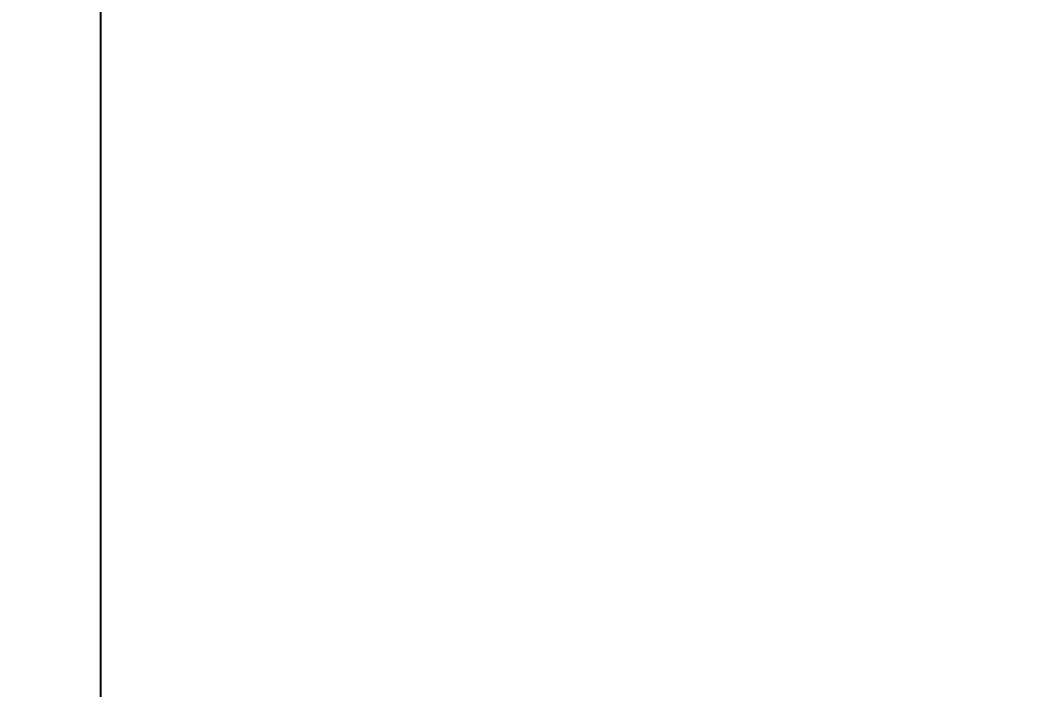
# Model space of a CAD drawing. Header units: millimetres. Extents: x 6110 to 6704, y -2661 to -1821.
# Drawn here: x 6454.29 to 6477.58, y -2052.72 to -2037.1 of the extents above; entities that cross this region are included whole.
import ezdxf

# ---------------------------------------------------------------- set-up
doc = ezdxf.new("R2010")
doc.units = ezdxf.units.MM
doc.header["$LTSCALE"] = 0.1
doc.layers.add('DIM', color=3, linetype='Continuous', lineweight=9)
doc.styles.get("Standard").update_dxf_attribs({"font": 'arial.ttf'})
doc.dimstyles.new('ISO-25', dxfattribs={"dimtxt": 2.5, "dimasz": 2.5, "dimexe": 1.25, "dimexo": 0.625, "dimtad": 1, "dimlfac": 5, "dimtxsty": 'Standard', "dimcen": 2.5, "dimadec": 0, "dimazin": 0, "dimtfac": 1, "dimtmove": 0, "dimatfit": 3, "dimfxl": 0, "dimarcsym": 0})

# ---------------------------------------------------------------- blocks, each defined once
blk = doc.blocks.new('*D94')
at = {"layer": 'Defpoints', "color": 0}
for p in [(6619.617, -1993.26), (6619.617, -2013.844), (6456.182, -2064.09)]:
    blk.add_point(p, dxfattribs=at)
at = {"layer": 'DIM', "color": 0, "lineweight": -2}
for p, q in [((6456.182, -2063.465), (6456.182, -1992.01)), ((6619.617, -2013.219), (6619.617, -1992.01)), ((6461.182, -1993.26), (6614.617, -1993.26))]:
    blk.add_line(p, q, dxfattribs=at)
at = {"layer": 'DIM', "color": 0}
for points in [[(6461.182, -1992.427), (6461.182, -1994.093), (6456.182, -1993.26)], [(6614.617, -1992.427), (6614.617, -1994.093), (6619.617, -1993.26)]]:
    blk.add_solid(points, dxfattribs=at)
at = {"layer": 'DIM', "color": 0, "insert": (6537.9, -1989.63), "char_height": 5, "attachment_point": 5}
blk.add_mtext('653,7', dxfattribs=at)

msp = doc.modelspace()

# ---------------------------------------------------------------- hatches: boundary and pattern name
at = {"layer": 'DIM'}
h = msp.add_hatch(dxfattribs=at)
h.set_pattern_fill('ANSI31', color=2)
edge = h.paths.add_edge_path()
edge.add_line((6619.617, -2595.98), (6619.617, -1962.206))
edge.add_line((6634.617, -1966.11), (6619.617, -1966.11))
edge.add_line((6634.617, -2610.98), (6634.617, -1966.11))
edge.add_line((6634.617, -2610.98), (6184.457, -2610.98))
edge.add_line((6619.617, -2595.98), (6184.457, -2595.98))
edge.add_line((6184.457, -2610.98), (6184.457, -2595.98))

# ---------------------------------------------------------------- dimensions: what is measured, and where the dimension line sits
dim = msp.add_linear_dim(base=(6619.617, -1993.26), p1=(6456.182, -2064.09), p2=(6619.617, -2013.844), dimstyle='ISO-25', override={"dimtxt": 5, "dimasz": 5, "dimdec": 1, "dimlfac": 4, "dimadec": 1, "dimtdec": 1, "dimfxl": 1.25, "dimtfill": 1}, dxfattribs=at)
dim.commit()
dim.dimension.update_dxf_attribs({"geometry": '*D94', "text_midpoint": (6537.9, -1989.63)})

doc.saveas('drawing.dxf')
